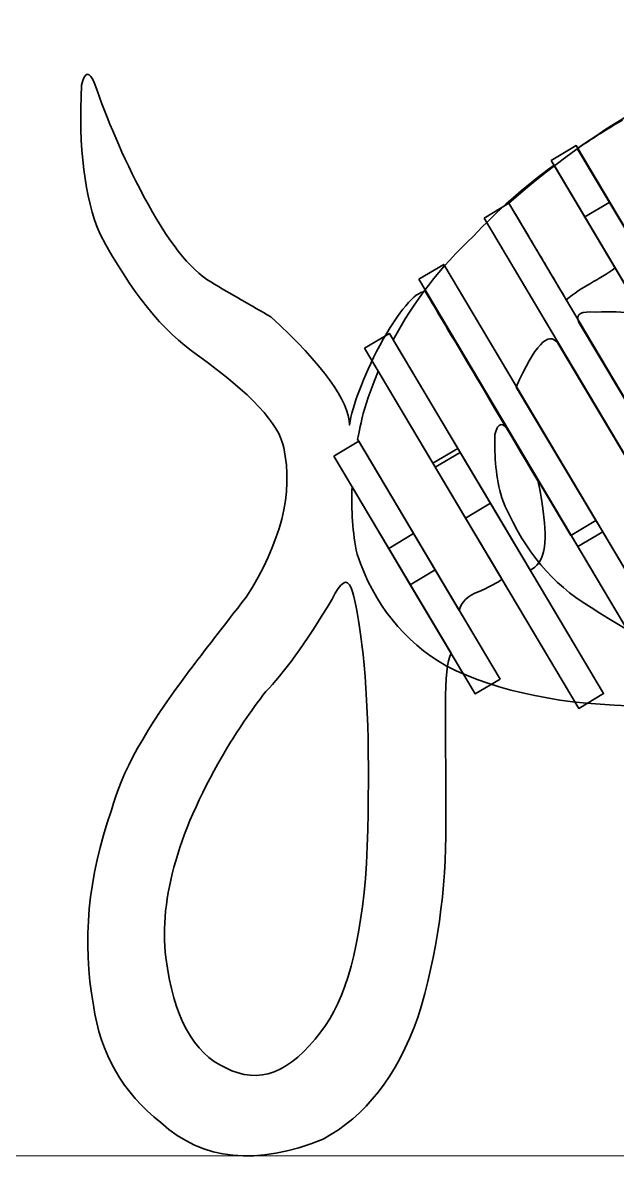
# Model space of a CAD drawing. Header units: inches. Extents: x -312 to -10, y -67 to 333.
# Drawn here: x -202.9 to -165.6, y 237 to 308.6 of the extents above; entities that cross this region are included whole.
import ezdxf

# ---------------------------------------------------------------- set-up
doc = ezdxf.new("R2010")
doc.units = ezdxf.units.IN
doc.header["$MEASUREMENT"] = 0
doc.layers.add('Layer 1', color=7, linetype='Continuous')

msp = doc.modelspace()

# ---------------------------------------------------------------- linework, layer by layer
at = {"layer": 'Layer 1', "color": 1, "lineweight": 35}
for points in [[(-150.178, 308.631), (-159.031, 306.608), (-166.227, 302.787), (-172.36, 297.32)], [(-165.245, 302.54), (-166.225, 301.963), (-167.187, 301.354), (-168.075, 300.752)], [(-168.763, 291.273), (-171.517, 295.903), (-169.606, 292.69), (-172.36, 297.32)], [(-165.701, 293.276), (-166.707, 292.529), (-167.796, 292.091), (-168.763, 291.273)], [(-180.561, 286.795), (-180.919, 285.945), (-181.241, 285.048), (-181.506, 284.147)], [(-181.861, 282.531), (-181.782, 282.92), (-181.607, 283.75), (-181.506, 284.147)], [(-181.889, 275.318), (-182.164, 276.673), (-182.27, 278.086), (-182.206, 279.558)]]:
    msp.add_open_spline(points, degree=3, dxfattribs=at)
at = {"layer": 'Layer 1', "lineweight": 35}
for points, knots in [([(-177.616, 291.806), (-178.289, 291.733), (-179.24, 290.602), (-180.471, 288.412), (-180.471, 288.412), (-181.531, 286.334), (-182.164, 284.668), (-182.369, 283.416), (-182.369, 283.416), (-182.377, 284.928), (-184.022, 287.193), (-187.301, 290.21), (-187.301, 290.21), (-188.519, 290.899), (-189.774, 291.625), (-191.066, 292.389), (-191.066, 292.389), (-192.381, 293.17), (-193.785, 294.964), (-195.278, 297.774), (-195.278, 297.774), (-196.597, 300.291), (-197.615, 302.633), (-198.329, 304.798), (-198.329, 304.798), (-198.688, 305.642), (-198.969, 305.617), (-199.17, 304.721), (-199.17, 304.721), (-199.373, 300.802), (-198.986, 297.69), (-198.011, 295.384), (-198.011, 295.384), (-196.09, 291.793), (-194.053, 289.266), (-191.897, 287.802), (-191.897, 287.802), (-188.558, 285.417), (-186.755, 283.485), (-186.489, 282.006), (-186.489, 282.006), (-185.874, 279.158), (-186.659, 276.034), (-188.842, 272.633), (-188.842, 272.633), (-190.3, 270.774), (-191.491, 269.232), (-192.416, 268.007), (-192.416, 268.007), (-195.108, 264.462), (-196.732, 261.552), (-197.289, 259.277), (-197.289, 259.277), (-198.774, 255.101), (-199.153, 251.028), (-198.424, 247.058)], [0, 0, 0, 0, 0.071429, 0.071429, 0.071429, 0.071429, 0.142857, 0.142857, 0.142857, 0.142857, 0.214286, 0.214286, 0.214286, 0.214286, 0.285714, 0.285714, 0.285714, 0.285714, 0.357143, 0.357143, 0.357143, 0.357143, 0.428571, 0.428571, 0.428571, 0.428571, 0.5, 0.5, 0.5, 0.5, 0.571429, 0.571429, 0.571429, 0.571429, 0.642857, 0.642857, 0.642857, 0.642857, 0.714286, 0.714286, 0.714286, 0.714286, 0.785714, 0.785714, 0.785714, 0.785714, 0.857143, 0.857143, 0.857143, 0.857143, 0.928571, 0.928571, 0.928571, 0.928571, 1, 1, 1, 1]), ([(-173.921, 296.391), (-173.921, 296.391), (-172.36, 297.32), (-172.36, 297.32), (-172.36, 297.32), (-172.36, 297.32), (-161.595, 279.223), (-161.595, 279.223), (-161.595, 279.223), (-161.595, 279.223), (-163.156, 278.294), (-163.156, 278.294), (-163.156, 278.294), (-163.156, 278.294), (-173.921, 296.391), (-173.921, 296.391)], [0, 0, 0, 0, 0.25, 0.25, 0.25, 0.25, 0.5, 0.5, 0.5, 0.5, 0.75, 0.75, 0.75, 0.75, 1, 1, 1, 1]), ([(-178.01, 292.561), (-178.01, 292.561), (-176.449, 293.489), (-176.449, 293.489), (-176.449, 293.489), (-176.449, 293.489), (-166.481, 276.732), (-166.481, 276.732), (-166.481, 276.732), (-166.481, 276.732), (-168.042, 275.804), (-168.042, 275.804), (-168.042, 275.804), (-168.042, 275.804), (-178.01, 292.561), (-178.01, 292.561)], [0, 0, 0, 0, 0.25, 0.25, 0.25, 0.25, 0.5, 0.5, 0.5, 0.5, 0.75, 0.75, 0.75, 0.75, 1, 1, 1, 1]), ([(-171.033, 274.33), (-170.163, 274.729), (-169.893, 275.96), (-170.224, 278.025), (-170.224, 278.025), (-170.334, 278.891), (-170.441, 279.522), (-170.544, 279.917), (-170.544, 279.917), (-174.583, 286.706), (-176.94, 290.669), (-177.616, 291.806)], [0, 0, 0, 0, 0.333333, 0.333333, 0.333333, 0.333333, 0.666667, 0.666667, 0.666667, 0.666667, 1, 1, 1, 1]), ([(-181.417, 288.234), (-181.417, 288.234), (-179.856, 289.162), (-179.856, 289.162), (-179.856, 289.162), (-179.856, 289.162), (-175.572, 281.961), (-175.572, 281.961), (-175.572, 281.961), (-175.572, 281.961), (-177.133, 281.032), (-177.133, 281.032), (-177.133, 281.032), (-177.133, 281.032), (-181.417, 288.234), (-181.417, 288.234)], [0, 0, 0, 0, 0.25, 0.25, 0.25, 0.25, 0.5, 0.5, 0.5, 0.5, 0.75, 0.75, 0.75, 0.75, 1, 1, 1, 1]), ([(-183.347, 281.476), (-183.347, 281.476), (-181.786, 282.404), (-181.786, 282.404), (-181.786, 282.404), (-181.786, 282.404), (-178.341, 276.613), (-178.341, 276.613), (-178.341, 276.613), (-178.341, 276.613), (-179.902, 275.685), (-179.902, 275.685), (-179.902, 275.685), (-179.902, 275.685), (-183.347, 281.476), (-183.347, 281.476)], [0, 0, 0, 0, 0.25, 0.25, 0.25, 0.25, 0.5, 0.5, 0.5, 0.5, 0.75, 0.75, 0.75, 0.75, 1, 1, 1, 1]), ([(-172.816, 273.775), (-172.816, 273.775), (-176.981, 280.777), (-176.981, 280.777), (-176.981, 280.777), (-176.981, 280.777), (-175.42, 281.705), (-175.42, 281.705), (-175.42, 281.705), (-175.42, 281.705), (-171.033, 274.33), (-171.033, 274.33)], [0, 0, 0, 0, 0.333333, 0.333333, 0.333333, 0.333333, 0.666667, 0.666667, 0.666667, 0.666667, 1, 1, 1, 1]), ([(-175.083, 277.587), (-175.083, 277.587), (-173.523, 278.516), (-173.523, 278.516), (-173.523, 278.516), (-173.523, 278.516), (-166.427, 266.587), (-166.427, 266.587), (-166.427, 266.587), (-166.427, 266.587), (-167.987, 265.658), (-167.987, 265.658), (-167.987, 265.658), (-167.987, 265.658), (-175.083, 277.587), (-175.083, 277.587)], [0, 0, 0, 0, 0.25, 0.25, 0.25, 0.25, 0.5, 0.5, 0.5, 0.5, 0.75, 0.75, 0.75, 0.75, 1, 1, 1, 1]), ([(-175.995, 269.117), (-175.995, 269.117), (-179.902, 275.685), (-179.902, 275.685), (-179.902, 275.685), (-179.902, 275.685), (-178.341, 276.613), (-178.341, 276.613), (-178.341, 276.613), (-178.341, 276.613), (-175.48, 271.804), (-175.48, 271.804)], [0, 0, 0, 0, 0.333333, 0.333333, 0.333333, 0.333333, 0.666667, 0.666667, 0.666667, 0.666667, 1, 1, 1, 1]), ([(-181.289, 255.941), (-181.069, 261.754), (-181.168, 266.332), (-181.587, 269.672), (-181.587, 269.672), (-181.817, 271.456), (-182.044, 272.635), (-182.267, 273.211), (-182.267, 273.211), (-182.513, 273.858), (-182.908, 273.623), (-183.452, 272.507), (-183.452, 272.507), (-185.149, 269.702), (-186.537, 267.775), (-187.616, 266.727)], [0, 0, 0, 0, 0.25, 0.25, 0.25, 0.25, 0.5, 0.5, 0.5, 0.5, 0.75, 0.75, 0.75, 0.75, 1, 1, 1, 1]), ([(-178.552, 273.415), (-178.552, 273.415), (-176.991, 274.344), (-176.991, 274.344), (-176.991, 274.344), (-176.991, 274.344), (-172.918, 267.497), (-172.918, 267.497), (-172.918, 267.497), (-172.918, 267.497), (-174.479, 266.568), (-174.479, 266.568), (-174.479, 266.568), (-174.479, 266.568), (-178.552, 273.415), (-178.552, 273.415)], [0, 0, 0, 0, 0.25, 0.25, 0.25, 0.25, 0.5, 0.5, 0.5, 0.5, 0.75, 0.75, 0.75, 0.75, 1, 1, 1, 1]), ([(-175.48, 271.804), (-175.377, 272.311), (-174.962, 272.707), (-174.237, 272.99), (-174.237, 272.99), (-173.295, 273.411), (-172.822, 273.673), (-172.816, 273.775)], [0, 0, 0, 0, 0.5, 0.5, 0.5, 0.5, 1, 1, 1, 1]), ([(-176.32, 258.421), (-176.325, 261.076), (-176.334, 263.57), (-176.346, 265.903), (-176.346, 265.903), (-176.344, 267.561), (-176.227, 268.632), (-175.995, 269.117)], [0, 0, 0, 0, 0.5, 0.5, 0.5, 0.5, 1, 1, 1, 1]), ([(-194.194, 239.696), (-191.567, 237.311), (-188.176, 236.968), (-184.02, 238.667), (-184.02, 238.667), (-181.38, 240.069), (-179.395, 242.608), (-178.068, 246.284), (-178.068, 246.284), (-176.864, 250.283), (-176.281, 254.329), (-176.32, 258.421)], [0, 0, 0, 0, 0.333333, 0.333333, 0.333333, 0.333333, 0.666667, 0.666667, 0.666667, 0.666667, 1, 1, 1, 1]), ([(-193.883, 250.056), (-193.409, 246.331), (-192.155, 244.023), (-190.12, 243.131), (-190.12, 243.131), (-188.066, 242.042), (-186.08, 242.797), (-184.162, 245.396), (-184.162, 245.396), (-182.593, 247.351), (-181.635, 250.866), (-181.289, 255.941)], [0, 0, 0, 0, 0.333333, 0.333333, 0.333333, 0.333333, 0.666667, 0.666667, 0.666667, 0.666667, 1, 1, 1, 1])]:
    msp.add_open_spline(points, degree=3, knots=knots, dxfattribs=at)
at = {"layer": 'Layer 1', "color": 1, "lineweight": 35}
for points, knots in [([(-169.704, 300.006), (-169.704, 300.006), (-168.143, 300.935), (-168.143, 300.935), (-168.143, 300.935), (-168.143, 300.935), (-148.888, 268.564), (-148.888, 268.564), (-148.888, 268.564), (-148.888, 268.564), (-150.448, 267.636), (-150.448, 267.636), (-150.448, 267.636), (-150.448, 267.636), (-169.704, 300.006), (-169.704, 300.006)], [0, 0, 0, 0, 0.25, 0.25, 0.25, 0.25, 0.5, 0.5, 0.5, 0.5, 0.75, 0.75, 0.75, 0.75, 1, 1, 1, 1]), ([(-169.535, 299.721), (-169.535, 299.721), (-161.06, 285.474), (-161.06, 285.474), (-161.06, 285.474), (-161.06, 285.474), (-159.499, 286.403), (-159.499, 286.403), (-159.499, 286.403), (-159.499, 286.403), (-168.075, 300.752), (-168.075, 300.752)], [0, 0, 0, 0, 0.333333, 0.333333, 0.333333, 0.333333, 0.666667, 0.666667, 0.666667, 0.666667, 1, 1, 1, 1]), ([(-169.535, 299.721), (-171.444, 298.311), (-173.154, 296.805), (-174.591, 295.26), (-174.591, 295.26), (-176.658, 293.324), (-178.353, 291.126), (-179.621, 288.768)], [0, 0, 0, 0, 0.5, 0.5, 0.5, 0.5, 1, 1, 1, 1]), ([(-173.921, 296.391), (-173.921, 296.391), (-172.36, 297.32), (-172.36, 297.32), (-172.36, 297.32), (-172.36, 297.32), (-154.315, 266.985), (-154.315, 266.985), (-154.315, 266.985), (-154.315, 266.985), (-155.876, 266.056), (-155.876, 266.056), (-155.876, 266.056), (-155.876, 266.056), (-173.921, 296.391), (-173.921, 296.391)], [0, 0, 0, 0, 0.25, 0.25, 0.25, 0.25, 0.5, 0.5, 0.5, 0.5, 0.75, 0.75, 0.75, 0.75, 1, 1, 1, 1]), ([(-165.701, 293.276), (-165.701, 293.276), (-167.599, 296.468), (-167.599, 296.468), (-167.599, 296.468), (-167.599, 296.468), (-166.036, 297.397), (-166.036, 297.397), (-166.036, 297.397), (-166.036, 297.397), (-164.22, 294.344), (-164.22, 294.344)], [0, 0, 0, 0, 0.333333, 0.333333, 0.333333, 0.333333, 0.666667, 0.666667, 0.666667, 0.666667, 1, 1, 1, 1]), ([(-178.01, 292.561), (-178.01, 292.561), (-176.449, 293.489), (-176.449, 293.489), (-176.449, 293.489), (-176.449, 293.489), (-159.992, 265.824), (-159.992, 265.824), (-159.992, 265.824), (-159.992, 265.824), (-161.553, 264.895), (-161.553, 264.895), (-161.553, 264.895), (-161.553, 264.895), (-178.01, 292.561), (-178.01, 292.561)], [0, 0, 0, 0, 0.25, 0.25, 0.25, 0.25, 0.5, 0.5, 0.5, 0.5, 0.75, 0.75, 0.75, 0.75, 1, 1, 1, 1]), ([(-181.417, 288.234), (-181.417, 288.234), (-179.856, 289.163), (-179.856, 289.163), (-179.856, 289.163), (-179.856, 289.163), (-166.427, 266.587), (-166.427, 266.587), (-166.427, 266.587), (-166.427, 266.587), (-167.987, 265.658), (-167.987, 265.658), (-167.987, 265.658), (-167.987, 265.658), (-181.417, 288.234), (-181.417, 288.234)], [0, 0, 0, 0, 0.25, 0.25, 0.25, 0.25, 0.5, 0.5, 0.5, 0.5, 0.75, 0.75, 0.75, 0.75, 1, 1, 1, 1]), ([(-180.561, 286.795), (-180.561, 286.795), (-175.083, 277.587), (-175.083, 277.587), (-175.083, 277.587), (-175.083, 277.587), (-173.523, 278.516), (-173.523, 278.516), (-173.523, 278.516), (-173.523, 278.516), (-179.621, 288.768), (-179.621, 288.768)], [0, 0, 0, 0, 0.333333, 0.333333, 0.333333, 0.333333, 0.666667, 0.666667, 0.666667, 0.666667, 1, 1, 1, 1]), ([(-183.347, 281.476), (-183.347, 281.476), (-181.786, 282.404), (-181.786, 282.404), (-181.786, 282.404), (-181.786, 282.404), (-172.918, 267.497), (-172.918, 267.497), (-172.918, 267.497), (-172.918, 267.497), (-174.479, 266.568), (-174.479, 266.568), (-174.479, 266.568), (-174.479, 266.568), (-183.347, 281.476), (-183.347, 281.476)], [0, 0, 0, 0, 0.25, 0.25, 0.25, 0.25, 0.5, 0.5, 0.5, 0.5, 0.75, 0.75, 0.75, 0.75, 1, 1, 1, 1]), ([(-182.206, 279.558), (-182.206, 279.558), (-178.552, 273.415), (-178.552, 273.415), (-178.552, 273.415), (-178.552, 273.415), (-176.991, 274.344), (-176.991, 274.344), (-176.991, 274.344), (-176.991, 274.344), (-181.861, 282.531), (-181.861, 282.531)], [0, 0, 0, 0, 0.333333, 0.333333, 0.333333, 0.333333, 0.666667, 0.666667, 0.666667, 0.666667, 1, 1, 1, 1]), ([(-160.105, 266.014), (-160.105, 266.014), (-166.481, 276.732), (-166.481, 276.732), (-166.481, 276.732), (-166.481, 276.732), (-168.042, 275.804), (-168.042, 275.804), (-168.042, 275.804), (-168.042, 275.804), (-162.137, 265.878), (-162.137, 265.878)], [0, 0, 0, 0, 0.333333, 0.333333, 0.333333, 0.333333, 0.666667, 0.666667, 0.666667, 0.666667, 1, 1, 1, 1]), ([(-181.889, 275.318), (-180.823, 272.195), (-178.96, 269.862), (-176.302, 268.319), (-176.302, 268.319), (-173.012, 266.677), (-168.897, 265.843), (-163.957, 265.815), (-163.957, 265.815), (-163.686, 265.821), (-163.415, 265.828), (-163.147, 265.836), (-163.147, 265.836), (-162.822, 265.847), (-162.458, 265.862), (-162.137, 265.878)], [0, 0, 0, 0, 0.25, 0.25, 0.25, 0.25, 0.5, 0.5, 0.5, 0.5, 0.75, 0.75, 0.75, 0.75, 1, 1, 1, 1])]:
    msp.add_open_spline(points, degree=3, knots=knots, dxfattribs=at)
at = {"layer": 'Layer 1', "color": 3, "lineweight": 35}
for points, knots in [([(-167.989, 289.896), (-168.189, 290.385), (-167.831, 290.583), (-166.914, 290.492), (-166.914, 290.492), (-164.997, 290.633), (-163.885, 290.35), (-163.577, 289.642)], [0, 0, 0, 0, 0.5, 0.5, 0.5, 0.5, 1, 1, 1, 1]), ([(-167.989, 289.896), (-167.989, 289.896), (-161.173, 278.497), (-161.173, 278.497), (-161.173, 278.497), (-161.173, 278.497), (-162.732, 277.565), (-162.732, 277.565), (-162.732, 277.565), (-162.732, 277.565), (-169.305, 288.557), (-169.305, 288.557)], [0, 0, 0, 0, 0.333333, 0.333333, 0.333333, 0.333333, 0.666667, 0.666667, 0.666667, 0.666667, 1, 1, 1, 1]), ([(-171.913, 285.795), (-171.913, 285.795), (-166.914, 277.436), (-166.914, 277.436), (-166.914, 277.436), (-166.914, 277.436), (-168.473, 276.503), (-168.473, 276.503), (-168.473, 276.503), (-168.473, 276.503), (-172.308, 282.918), (-172.308, 282.918)], [0, 0, 0, 0, 0.333333, 0.333333, 0.333333, 0.333333, 0.666667, 0.666667, 0.666667, 0.666667, 1, 1, 1, 1]), ([(-145.549, 237.566), (-146.744, 237.432), (-148.485, 238.61), (-150.773, 241.099), (-150.773, 241.099), (-153.32, 244.285), (-154.671, 245.994), (-154.825, 246.223), (-154.825, 246.223), (-155.946, 248.069), (-157.663, 249.827), (-159.975, 251.497), (-159.975, 251.497), (-161.221, 252.643), (-162.365, 253.602), (-163.406, 254.373), (-163.406, 254.373), (-164.217, 255.223), (-164.466, 255.87), (-164.153, 256.314), (-164.153, 256.314), (-164.078, 256.655), (-162.051, 258.436), (-158.074, 261.656), (-158.074, 261.656), (-156.634, 263.204), (-156.281, 264.526), (-157.017, 265.623), (-157.017, 265.623), (-157.224, 266.381), (-158.18, 267.187), (-159.884, 268.042), (-159.884, 268.042), (-162.168, 268.979), (-164.793, 270.41), (-167.761, 272.333), (-167.761, 272.333), (-169.97, 273.791), (-171.654, 275.967), (-172.814, 278.86), (-172.814, 278.86), (-173.159, 280.095), (-173.3, 281.415), (-173.237, 282.822)], [0, 0, 0, 0, 0.090909, 0.090909, 0.090909, 0.090909, 0.181818, 0.181818, 0.181818, 0.181818, 0.272727, 0.272727, 0.272727, 0.272727, 0.363636, 0.363636, 0.363636, 0.363636, 0.454545, 0.454545, 0.454545, 0.454545, 0.545455, 0.545455, 0.545455, 0.545455, 0.636364, 0.636364, 0.636364, 0.636364, 0.727273, 0.727273, 0.727273, 0.727273, 0.818182, 0.818182, 0.818182, 0.818182, 0.909091, 0.909091, 0.909091, 0.909091, 1, 1, 1, 1])]:
    msp.add_open_spline(points, degree=3, knots=knots, dxfattribs=at)
for points in [[(-171.913, 285.795), (-170.751, 288.426), (-169.882, 289.346), (-169.305, 288.557)], [(-173.237, 282.822), (-173.043, 283.627), (-172.733, 283.659), (-172.308, 282.918)]]:
    msp.add_open_spline(points, degree=3, dxfattribs=at)
at = {"layer": 'Layer 1', "lineweight": 35}
for points in [[(-190.074, 263.122), (-189.415, 264.228), (-188.596, 265.43), (-187.616, 266.727)], [(-190.074, 263.122), (-193.059, 258.124), (-194.329, 253.768), (-193.883, 250.056)], [(-198.424, 247.058), (-197.994, 244.021), (-196.584, 241.567), (-194.194, 239.696)]]:
    msp.add_open_spline(points, degree=3, dxfattribs=at)
at = {"layer": 'Layer 1', "color": 1, "lineweight": 9}
msp.add_open_spline([(-210.143, 237.62), (-210.143, 237.62), (-131.181, 237.62), (-131.181, 237.62)], degree=3, dxfattribs=at)

doc.saveas('drawing.dxf')
